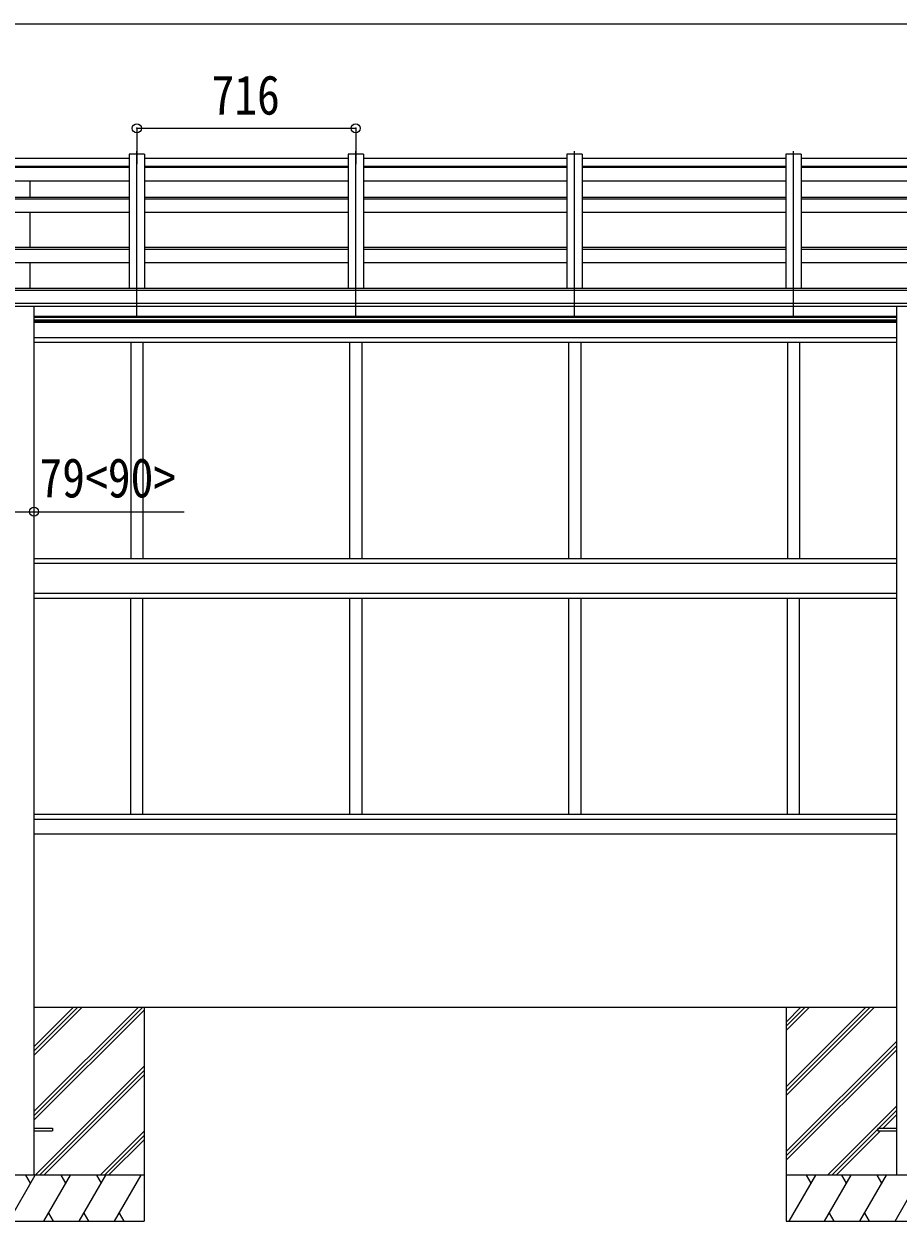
# Model space of a CAD drawing. Units: millimetres at full size, sheet at 1:30; details may follow other scales. Extents: x -8385 to 8479, y -5853 to 5787.
# Drawn here: x 3161 to 6020, y -1146 to 2771 of the extents above; entities that cross this region are included whole.
import ezdxf
from ezdxf.enums import TextEntityAlignment as Align

# ---------------------------------------------------------------- set-up
doc = ezdxf.new("R2010")
doc.units = ezdxf.units.MM
doc.header["$LTSCALE"] = 30
doc.header["$PDMODE"] = 32
doc.header["$PDSIZE"] = 30
for name, color, linetype, lineweight in [('0-0_0', 7, 'Continuous', 9), ('0-1_本体', 4, 'Continuous', 9), ('0-2_部品', 7, 'Continuous', 9), ('0-8_PARTS2', 2, 'Continuous', 9), ('0-A_寸法', 6, 'Continuous', 9), ('1-1_GLASS', 4, 'Continuous', 9)]:
    doc.layers.add(name, color=color, linetype=linetype, lineweight=lineweight)
doc.styles.add('ＭＳ ゴシック', font='')
doc.styles.get('ＭＳ ゴシック').set_extended_font_data('MS Gothic')

msp = doc.modelspace()

# ---------------------------------------------------------------- linework, layer by layer
at = {"layer": '0-0_0'}
for p, q in [((3193.58, -446.39), (6014.58, -446.39)), ((3193.58, -788.12), (3535.31, -446.39)), ((3193.58, -802.26), (3549.46, -446.39)), ((3193.58, -604.27), (3351.46, -446.39)), ((3193.58, -590.13), (3337.32, -446.39)), ((3193.58, -575.99), (3323.18, -446.39)), ((3193.58, -816.4), (3554.08, -455.91)), ((3554.08, -446.39), (3554.08, -1146.39)), ((5654.08, -446.39), (5654.08, -1146.39)), ((5654.08, -707.12), (5914.81, -446.39)), ((5654.08, -721.26), (5928.96, -446.39)), ((5654.08, -735.4), (5943.1, -446.39)), ((5654.08, -523.27), (5730.96, -446.39)), ((5654.08, -509.13), (5716.82, -446.39)), ((5654.08, -494.99), (5702.68, -446.39)), ((5654.08, -919.25), (6014.58, -558.75)), ((5654.08, -933.39), (6014.58, -572.9)), ((5654.08, -947.54), (6014.58, -587.04)), ((3197.44, -996.39), (3554.08, -639.75)), ((3211.58, -996.39), (3554.08, -653.9)), ((3225.73, -996.39), (3554.08, -668.04)), ((5789.07, -996.39), (6014.58, -770.88)), ((5957.73, -841.88), (6014.58, -785.03)), ((5971.87, -841.88), (6014.58, -799.17)), ((3409.57, -996.39), (3554.08, -851.88)), ((5803.22, -996.39), (5954.08, -845.53)), ((5817.36, -996.39), (5962.87, -850.88)), ((3423.72, -996.39), (3554.08, -866.03)), ((3437.86, -996.39), (3554.08, -880.17)), ((3554.08, -996.39), (2754.08, -996.39)), ((3110.78, -1146.39), (3197.38, -996.39)), ((3182.38, -1022.37), (3167.38, -996.39)), ((3226.25, -1146.39), (3312.85, -996.39)), ((3297.85, -1022.37), (3282.85, -996.39)), ((3341.72, -1146.39), (3428.32, -996.39)), ((3398.32, -996.39), (3413.32, -1022.37)), ((3457.19, -1146.39), (3543.8, -996.39)), ((6454.08, -996.39), (5654.08, -996.39)), ((5664.37, -1146.39), (5750.97, -996.39)), ((5735.97, -1022.37), (5720.97, -996.39)), ((5779.84, -1146.39), (5866.44, -996.39)), ((5851.44, -1022.38), (5836.44, -996.39)), ((5895.31, -1146.39), (5981.91, -996.39)), ((5966.91, -1022.37), (5951.91, -996.39)), ((6010.78, -1146.39), (6097.38, -996.39)), ((3241.25, -1120.41), (3256.25, -1146.39)), ((3356.72, -1120.41), (3371.72, -1146.39)), ((3472.19, -1120.41), (3487.19, -1146.39)), ((5794.84, -1120.41), (5809.84, -1146.39)), ((5910.31, -1120.41), (5925.31, -1146.39)), ((2754.08, -1146.39), (3554.08, -1146.39)), ((5654.08, -1146.39), (6454.08, -1146.39))]:
    msp.add_line(p, q, dxfattribs=at)
at = {"layer": '0-1_本体'}
for p, q in [((2839.08, 2332.15), (3505.08, 2332.15)), ((3505.08, 2345.15), (3505.08, 1905.85)), ((3555.08, 2345.15), (3505.08, 2345.15)), ((3555.08, 2345.15), (3555.08, 1905.85)), ((3555.08, 2332.15), (4221.08, 2332.15)), ((4221.08, 2345.15), (4221.08, 1905.85)), ((4271.08, 2345.15), (4221.08, 2345.15)), ((4271.08, 2345.15), (4271.08, 1905.85)), ((4271.08, 2332.15), (4937.08, 2332.15)), ((4937.08, 2345.15), (4937.08, 1905.85)), ((4987.08, 2345.15), (4937.08, 2345.15)), ((4987.08, 2345.15), (4987.08, 1905.85)), ((4987.08, 2332.15), (5653.08, 2332.15)), ((5653.08, 2345.15), (5653.08, 1905.85)), ((5703.08, 2345.15), (5653.08, 2345.15)), ((5703.08, 2345.15), (5703.08, 1905.85)), ((5703.08, 2332.15), (6369.08, 2332.15)), ((2839.08, 2305.43), (3505.08, 2305.43)), ((2839.08, 2302.85), (3505.08, 2302.85)), ((3555.08, 2305.43), (4221.08, 2305.43)), ((3555.08, 2302.85), (4221.08, 2302.85)), ((4271.08, 2305.43), (4937.08, 2305.43)), ((4271.08, 2302.85), (4937.08, 2302.85)), ((4987.08, 2305.43), (5653.08, 2305.43)), ((4987.08, 2302.85), (5653.08, 2302.85)), ((5703.08, 2305.43), (6369.08, 2305.43)), ((5703.08, 2302.85), (6369.08, 2302.85)), ((2839.08, 2258.11), (3505.08, 2258.11)), ((3181.58, 2204.38), (3181.58, 2258.11)), ((3555.08, 2258.11), (4221.08, 2258.11)), ((4271.08, 2258.11), (4937.08, 2258.11)), ((4987.08, 2258.11), (5653.08, 2258.11)), ((5703.08, 2258.11), (6369.08, 2258.11)), ((2839.08, 2204.38), (3505.08, 2204.38)), ((2839.08, 2198.82), (3505.08, 2198.82)), ((3555.08, 2204.38), (4221.08, 2204.38)), ((3555.08, 2198.82), (4221.08, 2198.82)), ((4271.08, 2204.38), (4937.08, 2204.38)), ((4271.08, 2198.82), (4937.08, 2198.82)), ((4987.08, 2204.38), (5653.08, 2204.38)), ((4987.08, 2198.82), (5653.08, 2198.82)), ((5703.08, 2204.38), (6369.08, 2204.38)), ((5703.08, 2198.82), (6369.08, 2198.82)), ((2839.08, 2154.82), (3505.08, 2154.82)), ((3181.58, 2040.73), (3181.58, 2154.82)), ((3555.08, 2154.82), (4221.08, 2154.82)), ((4271.08, 2154.82), (4937.08, 2154.82)), ((4987.08, 2154.82), (5653.08, 2154.82)), ((5703.08, 2154.82), (6369.08, 2154.82)), ((2839.08, 2040.73), (3505.08, 2040.73)), ((3555.08, 2040.73), (4221.08, 2040.73)), ((4271.08, 2040.73), (4937.08, 2040.73)), ((4987.08, 2040.73), (5653.08, 2040.73)), ((5703.08, 2040.73), (6369.08, 2040.73)), ((2839.08, 2033.93), (3505.08, 2033.93)), ((3555.08, 2033.93), (4221.08, 2033.93)), ((4271.08, 2033.93), (4937.08, 2033.93)), ((4987.08, 2033.93), (5653.08, 2033.93)), ((5703.08, 2033.93), (6369.08, 2033.93)), ((2839.08, 1990.38), (3505.08, 1990.38)), ((3181.58, 1905.85), (3181.58, 1990.38)), ((3555.08, 1990.38), (4221.08, 1990.38)), ((4271.08, 1990.38), (4937.08, 1990.38)), ((4987.08, 1990.38), (5653.08, 1990.38)), ((5703.08, 1990.38), (6369.08, 1990.38)), ((7103.58, 1899.15), (2104.58, 1899.15)), ((7080.08, 1905.85), (2128.08, 1905.85)), ((2104.58, 1857.93), (7103.58, 1857.93)), ((7103.58, 1846.08), (2104.58, 1846.15)), ((3193.58, 1845.99), (3193.58, -996.42)), ((6014.58, 1845.99), (6014.58, -996.42))]:
    msp.add_line(p, q, dxfattribs=at)
at = {"layer": '0-2_部品', "color": 4}
for p, q in [((3193.58, -841.88), (3254.08, -841.88)), ((3193.58, -850.88), (3254.08, -850.88)), ((3254.08, -841.88), (3254.08, -850.88)), ((5954.08, -841.88), (6014.58, -841.88)), ((5954.08, -841.88), (5954.08, -850.88)), ((5954.08, -850.88), (6014.58, -850.88))]:
    msp.add_line(p, q, dxfattribs=at)
at = {"layer": '0-8_PARTS2'}
for p, q in [((3530.08, 1811.14), (3530.08, 2354.99)), ((4246.08, 1811.14), (4246.08, 2354.99)), ((4962.08, 1811.14), (4962.08, 2354.99)), ((5678.08, 1811.14), (5678.08, 2354.99))]:
    msp.add_line(p, q, dxfattribs=at)
at = {"layer": '0-A_寸法'}
for p, q in [((2078.09, 2771.15), (7130.08, 2771.15)), ((3530.08, 2429.71), (3530.08, 2312.11)), ((3530.08, 2429.71), (4246.08, 2429.71)), ((4246.08, 2429.71), (4246.08, 2312.11)), ((3114.58, 1174.87), (3193.58, 1174.87)), ((3193.58, 1174.87), (3684.77, 1174.87))]:
    msp.add_line(p, q, dxfattribs=at)
for p in [(3530.08, 2429.71), (4246.08, 2429.71), (3193.58, 1174.87)]:
    msp.add_point(p, dxfattribs=at)
at = {"layer": '1-1_GLASS'}
for p, q in [((3193.58, 1814.83), (6014.58, 1814.83)), ((3193.58, 1811.33), (6014.58, 1811.33)), ((3193.58, 1802.33), (6014.58, 1802.33)), ((3193.58, 1798.83), (6014.58, 1798.83)), ((6014.58, 1793.83), (3193.58, 1793.83)), ((3193.58, 1745.33), (6014.58, 1745.33)), ((3193.58, 1729.33), (6014.58, 1729.33)), ((3510.08, 1729.33), (3510.08, 1022.33)), ((3550.08, 1729.33), (3550.08, 1022.33)), ((4226.08, 1729.33), (4226.08, 1022.33)), ((4266.08, 1729.33), (4266.08, 1022.33)), ((4942.08, 1729.33), (4942.08, 1022.33)), ((4982.08, 1729.33), (4982.08, 1022.33)), ((5658.08, 1729.33), (5658.08, 1022.33)), ((5698.08, 1729.33), (5698.08, 1022.33)), ((3193.58, 1022.33), (6014.58, 1022.33)), ((3193.58, 1006.33), (6014.58, 1006.33)), ((3193.58, 908.33), (6014.58, 908.33)), ((3193.58, 892.33), (6014.58, 892.33)), ((3510.08, 185.33), (3510.08, 892.33)), ((3550.08, 185.33), (3550.08, 892.33)), ((4226.08, 892.33), (4226.08, 185.33)), ((4266.08, 892.33), (4266.08, 185.33)), ((4942.08, 892.33), (4942.08, 185.33)), ((4982.08, 892.33), (4982.08, 185.33)), ((5658.08, 185.33), (5658.08, 892.33)), ((5698.08, 185.33), (5698.08, 892.33)), ((3193.58, 185.33), (6014.58, 185.33)), ((3193.58, 169.33), (6014.58, 169.33)), ((3193.58, 120.83), (6014.58, 120.83))]:
    msp.add_line(p, q, dxfattribs=at)

# ---------------------------------------------------------------- texts
at = {"layer": '0-A_寸法', "color": 7, "style": 'ＭＳ ゴシック', "width": 0.85}
for s, p in [('716', (3774.08, 2435.71)), ('79<90>', (3211.17, 1182.87))]:
    msp.add_text(s, height=129, dxfattribs=at).set_placement(p, align=Align.BOTTOM_LEFT)

doc.saveas('drawing.dxf')
